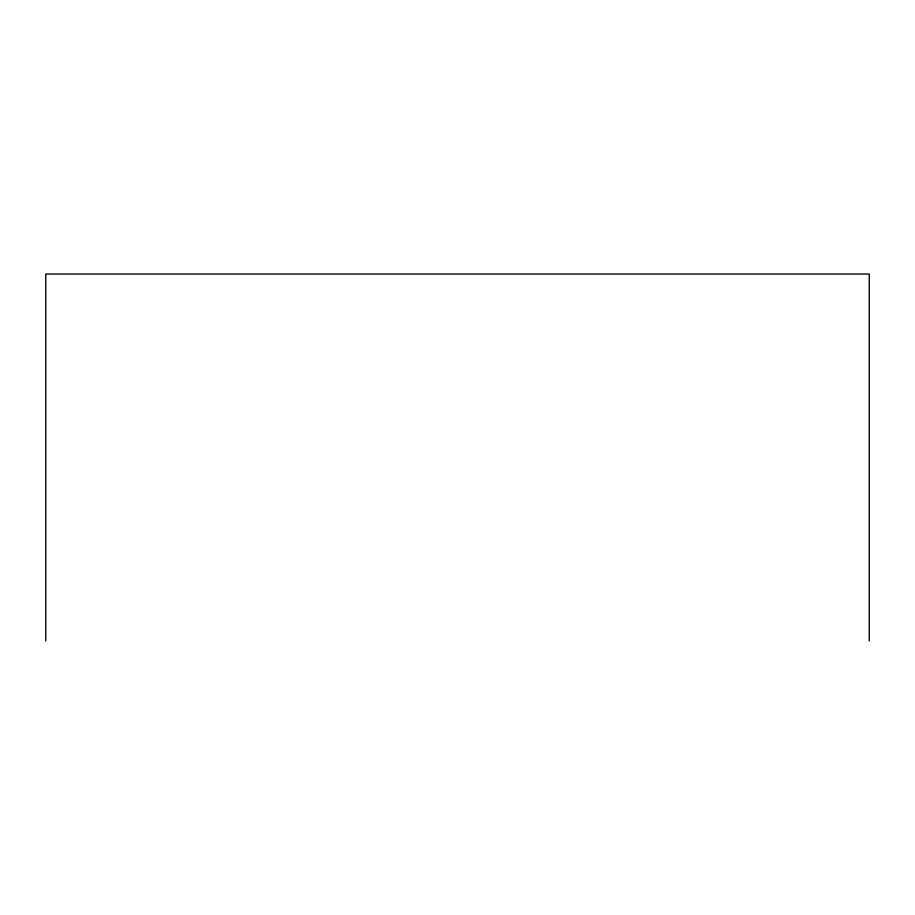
<?xml version="1.0" encoding="UTF-8"?>
<svg xmlns="http://www.w3.org/2000/svg" width="915" height="915" viewBox="0 0 915 915"><rect width="100%" height="100%" fill="white"/><g stroke="black" fill="none" stroke-linecap="round" stroke-linejoin="round"><path stroke-width="1.37" d="M869.25 640.969L869.25 274.031L45.75 274.031L45.75 640.969"/></g></svg>
